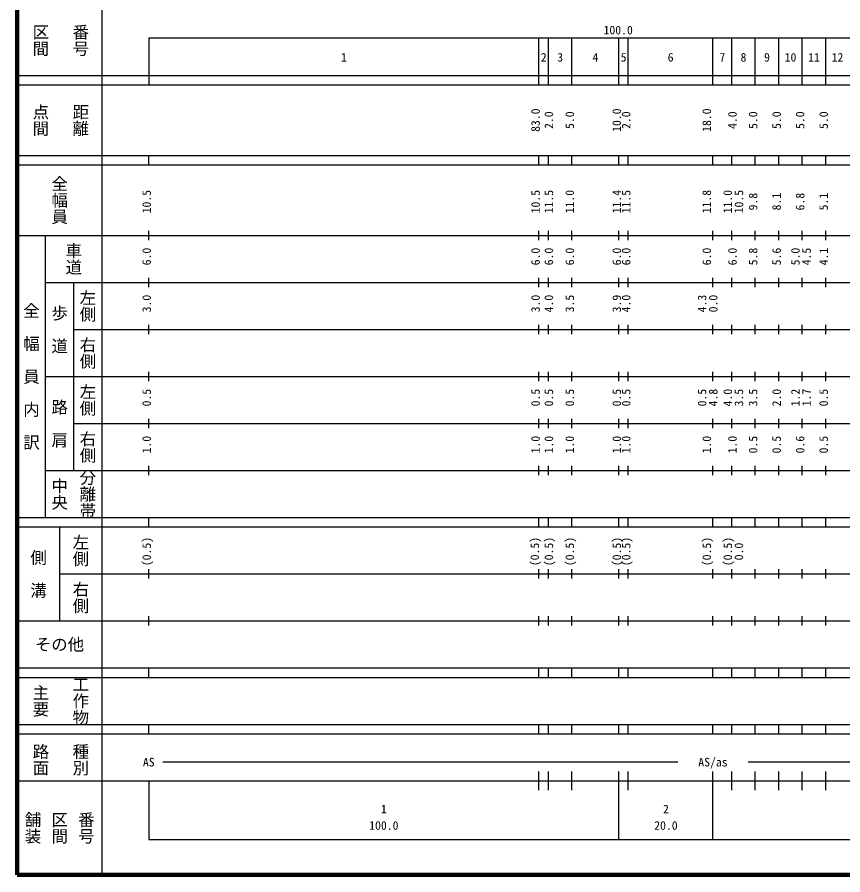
# Model space of a CAD drawing. Units: millimetres on the paper, enlarged 1000 times. Extents: x 40000 to 680000, y 20000 to 380000.
# Drawn here: x 40000 to 215633, y 20000 to 202409 of the extents above; entities that cross this region are included whole.
import ezdxf
from ezdxf.enums import TextEntityAlignment as Align

# ---------------------------------------------------------------- set-up
doc = ezdxf.new("R2010")
doc.units = ezdxf.units.MM
doc.header["$LTSCALE"] = 1000
doc.layers.add('M-TTL', color=2, linetype='Continuous', lineweight=140)
doc.layers.add('M-TTL-BAND', color=7, linetype='Continuous', lineweight=25)
doc.styles.add('@ＭＳ ゴシック', font='')
doc.styles.add('ＭＳ ゴシック', font='')
doc.styles.get('@ＭＳ ゴシック').set_extended_font_data('@MS Gothic')
doc.styles.get('ＭＳ ゴシック').set_extended_font_data('MS Gothic')

msp = doc.modelspace()

# ---------------------------------------------------------------- linework, layer by layer
at = {"layer": 'M-TTL'}
for p, q in [((40000, 380000), (40000, 20000)), ((40000, 20000), (680000, 20000))]:
    msp.add_line(p, q, dxfattribs=at)
at = {"layer": 'M-TTL-BAND'}
for p, q in [((58000, 370000), (58000, 20000)), ((68000, 198000), (579000, 198000)), ((68000, 198000), (68000, 188000)), ((151000, 188000), (151000, 198000)), ((153000, 188000), (153000, 198000)), ((158000, 188000), (158000, 198000)), ((168000, 188000), (168000, 198000)), ((170000, 188000), (170000, 198000)), ((188000, 188000), (188000, 198000)), ((192000, 188000), (192000, 198000)), ((197000, 188000), (197000, 198000)), ((202000, 188000), (202000, 198000)), ((207000, 188000), (207000, 198000)), ((212000, 188000), (212000, 198000)), ((40000, 190000), (579000, 190000)), ((40000, 188000), (579000, 188000)), ((40000, 173000), (579000, 173000)), ((68000, 171000), (68000, 173000)), ((151000, 171000), (151000, 173000)), ((153000, 171000), (153000, 173000)), ((158000, 171000), (158000, 173000)), ((168000, 171000), (168000, 173000)), ((170000, 171000), (170000, 173000)), ((188000, 171000), (188000, 173000)), ((192000, 171000), (192000, 173000)), ((197000, 171000), (197000, 173000)), ((202000, 171000), (202000, 173000)), ((207000, 171000), (207000, 173000)), ((212000, 171000), (212000, 173000)), ((40000, 171000), (579000, 171000)), ((68000, 155000), (68000, 157000)), ((151000, 155000), (151000, 157000)), ((153000, 155000), (153000, 157000)), ((158000, 155000), (158000, 157000)), ((168000, 155000), (168000, 157000)), ((170000, 155000), (170000, 157000)), ((188000, 155000), (188000, 157000)), ((192000, 155000), (192000, 157000)), ((197000, 155000), (197000, 157000)), ((202000, 155000), (202000, 157000)), ((207000, 155000), (207000, 157000)), ((212000, 155000), (212000, 157000)), ((40000, 156000), (579000, 156000)), ((46000, 96000), (46000, 156000)), ((46000, 146000), (579000, 146000)), ((52000, 146000), (52000, 106000)), ((68000, 145000), (68000, 147000)), ((151000, 145000), (151000, 147000)), ((153000, 145000), (153000, 147000)), ((158000, 145000), (158000, 147000)), ((168000, 145000), (168000, 147000)), ((170000, 145000), (170000, 147000)), ((188000, 145000), (188000, 147000)), ((192000, 145000), (192000, 147000)), ((197000, 145000), (197000, 147000)), ((202000, 145000), (202000, 147000)), ((207000, 145000), (207000, 147000)), ((212000, 145000), (212000, 147000)), ((68000, 135000), (68000, 137000)), ((151000, 135000), (151000, 137000)), ((153000, 135000), (153000, 137000)), ((158000, 135000), (158000, 137000)), ((168000, 135000), (168000, 137000)), ((170000, 135000), (170000, 137000)), ((188000, 135000), (188000, 137000)), ((192000, 135000), (192000, 137000)), ((197000, 135000), (197000, 137000)), ((202000, 135000), (202000, 137000)), ((207000, 135000), (207000, 137000)), ((212000, 135000), (212000, 137000)), ((52000, 136000), (579000, 136000)), ((46000, 126000), (579000, 126000)), ((68000, 125000), (68000, 127000)), ((151000, 125000), (151000, 127000)), ((153000, 125000), (153000, 127000)), ((158000, 125000), (158000, 127000)), ((168000, 125000), (168000, 127000)), ((170000, 125000), (170000, 127000)), ((188000, 125000), (188000, 127000)), ((192000, 125000), (192000, 127000)), ((197000, 125000), (197000, 127000)), ((202000, 125000), (202000, 127000)), ((207000, 125000), (207000, 127000)), ((212000, 125000), (212000, 127000)), ((68000, 115000), (68000, 117000)), ((151000, 115000), (151000, 117000)), ((153000, 115000), (153000, 117000)), ((158000, 115000), (158000, 117000)), ((168000, 115000), (168000, 117000)), ((170000, 115000), (170000, 117000)), ((188000, 115000), (188000, 117000)), ((192000, 115000), (192000, 117000)), ((197000, 115000), (197000, 117000)), ((202000, 115000), (202000, 117000)), ((207000, 115000), (207000, 117000)), ((212000, 115000), (212000, 117000)), ((52000, 116000), (579000, 116000)), ((46000, 106000), (579000, 106000)), ((68000, 105000), (68000, 107000)), ((151000, 105000), (151000, 107000)), ((153000, 105000), (153000, 107000)), ((158000, 105000), (158000, 107000)), ((168000, 105000), (168000, 107000)), ((170000, 105000), (170000, 107000)), ((188000, 105000), (188000, 107000)), ((192000, 105000), (192000, 107000)), ((197000, 105000), (197000, 107000)), ((202000, 105000), (202000, 107000)), ((207000, 105000), (207000, 107000)), ((212000, 105000), (212000, 107000)), ((40000, 96000), (579000, 96000)), ((68000, 94000), (68000, 96000)), ((151000, 94000), (151000, 96000)), ((153000, 94000), (153000, 96000)), ((158000, 94000), (158000, 96000)), ((168000, 94000), (168000, 96000)), ((170000, 94000), (170000, 96000)), ((188000, 94000), (188000, 96000)), ((192000, 94000), (192000, 96000)), ((197000, 94000), (197000, 96000)), ((202000, 94000), (202000, 96000)), ((207000, 94000), (207000, 96000)), ((212000, 94000), (212000, 96000)), ((40000, 94000), (579000, 94000)), ((49000, 94000), (49000, 74000)), ((49000, 84000), (579000, 84000)), ((68000, 83000), (68000, 85000)), ((151000, 83000), (151000, 85000)), ((153000, 83000), (153000, 85000)), ((158000, 83000), (158000, 85000)), ((168000, 83000), (168000, 85000)), ((170000, 83000), (170000, 85000)), ((188000, 83000), (188000, 85000)), ((192000, 83000), (192000, 85000)), ((197000, 83000), (197000, 85000)), ((202000, 83000), (202000, 85000)), ((207000, 83000), (207000, 85000)), ((212000, 83000), (212000, 85000)), ((68000, 73000), (68000, 75000)), ((151000, 73000), (151000, 75000)), ((153000, 73000), (153000, 75000)), ((158000, 73000), (158000, 75000)), ((168000, 73000), (168000, 75000)), ((170000, 73000), (170000, 75000)), ((188000, 73000), (188000, 75000)), ((192000, 73000), (192000, 75000)), ((197000, 73000), (197000, 75000)), ((202000, 73000), (202000, 75000)), ((207000, 73000), (207000, 75000)), ((212000, 73000), (212000, 75000)), ((40000, 74000), (579000, 74000)), ((40000, 64000), (579000, 64000)), ((68000, 62000), (68000, 64000)), ((151000, 62000), (151000, 64000)), ((153000, 62000), (153000, 64000)), ((158000, 62000), (158000, 64000)), ((168000, 62000), (168000, 64000)), ((170000, 62000), (170000, 64000)), ((188000, 62000), (188000, 64000)), ((192000, 62000), (192000, 64000)), ((197000, 62000), (197000, 64000)), ((202000, 62000), (202000, 64000)), ((207000, 62000), (207000, 64000)), ((212000, 62000), (212000, 64000)), ((40000, 62000), (579000, 62000)), ((40000, 52000), (579000, 52000)), ((68000, 50000), (68000, 52000)), ((151000, 50000), (151000, 52000)), ((153000, 50000), (153000, 52000)), ((158000, 50000), (158000, 52000)), ((168000, 50000), (168000, 52000)), ((170000, 50000), (170000, 52000)), ((188000, 50000), (188000, 52000)), ((192000, 50000), (192000, 52000)), ((197000, 50000), (197000, 52000)), ((202000, 50000), (202000, 52000)), ((207000, 50000), (207000, 52000)), ((212000, 50000), (212000, 52000)), ((40000, 50000), (579000, 50000)), ((71000, 44000), (180500, 44000)), ((195500, 44000), (450000, 44000)), ((151000, 38000), (151000, 42000)), ((153000, 38000), (153000, 42000)), ((158000, 38000), (158000, 42000)), ((168000, 27500), (168000, 42000)), ((170000, 38000), (170000, 42000)), ((188000, 27500), (188000, 42000)), ((192000, 38000), (192000, 42000)), ((197000, 38000), (197000, 42000)), ((202000, 38000), (202000, 42000)), ((207000, 38000), (207000, 42000)), ((212000, 38000), (212000, 42000)), ((40000, 40000), (579000, 40000)), ((68000, 40000), (68000, 27500)), ((68000, 27500), (579000, 27500))]:
    msp.add_line(p, q, dxfattribs=at)

# ---------------------------------------------------------------- texts
at = {"layer": 'M-TTL-BAND', "style": '@ＭＳ ゴシック'}
for s, p in [('番号', (53500, 197500)), ('区間', (45000, 197500)), ('点間', (45000, 180500)), ('距離', (53500, 180500)), ('全幅員', (49000, 163500)), ('車道', (52000, 151000)), ('左側', (55000, 141000)), ('全\u3000幅\u3000員\u3000内\u3000訳', (43000, 126000)), ('歩\u3000道', (49000, 136000)), ('右側', (55000, 131000)), ('左側', (55000, 121000)), ('路\u3000肩', (49000, 116000)), ('右側', (55000, 111000)), ('分離帯', (55000, 101000)), ('中央', (49000, 101000)), ('左側', (53500, 89000)), ('側\u3000溝', (44500, 84000)), ('右側', (53500, 79000)), ('主要', (45000, 57000)), ('工作物', (53500, 57000)), ('路面', (45000, 44500)), ('種別', (53500, 44500)), ('舗装', (43333, 30000)), ('区間', (49000, 30000)), ('番号', (54667, 30000))]:
    msp.add_text(s, height=2566, rotation=270, dxfattribs=at).set_placement(p, align=Align.MIDDLE_CENTER)
at = {"layer": 'M-TTL-BAND', "style": 'ＭＳ ゴシック'}
for s, p in [('100.0', (167844, 198195)), ('1', (109500, 192405)), ('2', (152000, 192405)), ('3', (155500, 192405)), ('4', (163000, 192405)), ('5', (169000, 192405)), ('6', (179000, 192405)), ('7', (190000, 192405)), ('8', (194500, 192405)), ('9', (199500, 192405)), ('10', (204500, 192405)), ('11', (209500, 192405)), ('12', (214500, 192405)), ('AS', (68000, 42500)), ('AS/as', (188000, 42500)), ('1', (118000, 32523)), ('2', (178000, 32523)), ('100.0', (118000, 29033)), ('20.0', (178000, 29033))]:
    msp.add_text(s, height=1833, dxfattribs=at).set_placement(p, align=Align.BOTTOM_CENTER)
for s, p in [('83.0', (151720, 180500)), ('10.0', (169000, 180500)), ('18.0', (188150, 180500)), ('2.0', (154556, 180500)), ('5.0', (159000, 180500)), ('2.0', (171000, 180500)), ('4.0', (193607, 180500)), ('5.0', (198000, 180500)), ('5.0', (203000, 180500)), ('5.0', (208000, 180500)), ('5.0', (213000, 180500)), ('10.5', (69000, 163174)), ('10.5', (151720, 163174)), ('11.5', (154556, 163174)), ('11.0', (159000, 163174)), ('11.4', (169000, 163174)), ('11.5', (171000, 163174)), ('11.8', (188150, 163174)), ('11.0', (192607, 163174)), ('10.5', (194977, 163174)), ('9.8', (198000, 163174)), ('8.1', (203000, 163174)), ('6.8', (208000, 163174)), ('5.1', (213000, 163174)), ('6.0', (69000, 151500)), ('6.0', (151720, 151500)), ('6.0', (154556, 151500)), ('6.0', (159000, 151500)), ('6.0', (169000, 151500)), ('6.0', (171000, 151500)), ('6.0', (188150, 151500)), ('6.0', (193607, 151500)), ('5.8', (198000, 151500)), ('5.6', (203000, 151500)), ('5.0', (207000, 151500)), ('4.1', (213000, 151500)), ('4.5', (209370, 151500)), ('3.0', (69000, 141500)), ('3.0', (151720, 141500)), ('4.0', (154556, 141500)), ('3.5', (159000, 141500)), ('3.9', (169000, 141500)), ('4.0', (171000, 141500)), ('4.3', (187150, 141500)), ('0.0', (189520, 141500)), ('0.5', (69000, 121500)), ('0.5', (151720, 121500)), ('0.5', (154556, 121500)), ('0.5', (159000, 121500)), ('0.5', (169000, 121500)), ('0.5', (171000, 121500)), ('0.5', (187150, 121500)), ('4.8', (189520, 121500)), ('4.0', (192607, 121500)), ('3.5', (194977, 121500)), ('3.5', (198000, 121500)), ('2.0', (203000, 121500)), ('1.2', (207000, 121500)), ('1.7', (209370, 121500)), ('0.5', (213000, 121500)), ('1.0', (69000, 111500)), ('1.0', (151720, 111500)), ('1.0', (154556, 111500)), ('1.0', (159000, 111500)), ('1.0', (169000, 111500)), ('1.0', (171000, 111500)), ('1.0', (188150, 111500)), ('1.0', (193607, 111500)), ('0.5', (198000, 111500)), ('0.5', (203000, 111500)), ('0.6', (208000, 111500)), ('0.5', (213000, 111500)), ('(0.5)', (69000, 88764)), ('(0.5)', (151561, 88764)), ('(0.5)', (154556, 88764)), ('(0.5)', (159000, 88764)), ('(0.5)', (169000, 88764)), ('(0.5)', (171000, 88764)), ('(0.5)', (188150, 88764)), ('(0.5)', (192607, 88764)), ('0.0', (194977, 88764))]:
    msp.add_text(s, height=1833, rotation=90, dxfattribs=at).set_placement(p, align=Align.BOTTOM_CENTER)
msp.add_text('その他', height=2566, dxfattribs=at).set_placement((49000, 69000), align=Align.MIDDLE_CENTER)

doc.saveas('drawing.dxf')
